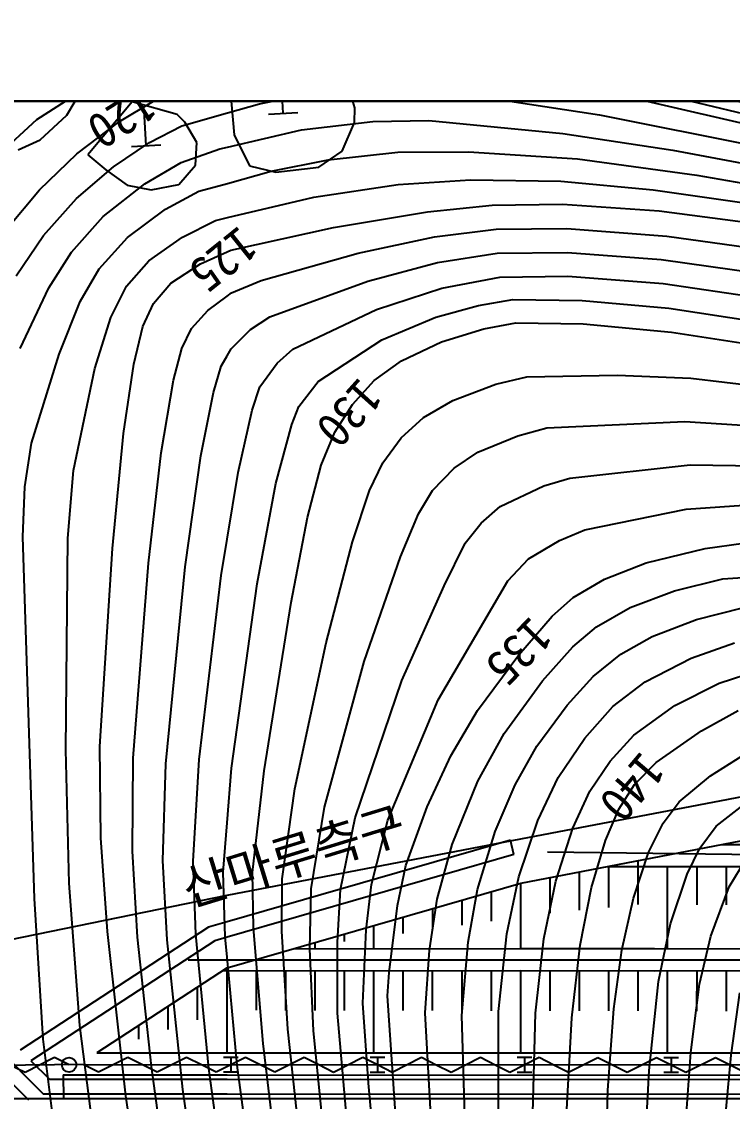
# Model space of a CAD drawing. Header units: millimetres. Extents: x 14054 to 14850, y 1103 to 1809.
# Drawn here: x 14407.4 to 14455.8, y 1473.3 to 1546.8 of the extents above; entities that cross this region are included whole.
import ezdxf
from ezdxf.xclip import XClip

# ---------------------------------------------------------------- set-up
doc = ezdxf.new("R2010")
doc.units = ezdxf.units.MM
doc.header["$LTSCALE"] = 10
doc.header["$MEASUREMENT"] = 0
doc.header["$XCLIPFRAME"] = 2
doc.layers.add('TX-PAPR', color=2, linetype='Continuous', plot=False)
doc.layers.add('TZ-BASE', color=253, linetype='Continuous')
doc.styles.add('HANA', font='GulimChe.ttf')

# ---------------------------------------------------------------- blocks, each defined once
blk = doc.blocks.new('JD-SSG3')
at = {"layer": 'TZ-BASE'}
for p, q in [((301.949, 80.427, 115), (352.622, 67.849, 115)), ((283.82, 74.184, 120.686), (283.696, 76.581, 120.686)), ((288.716, 74.551, 120.875), (287.999, 76.673, 120.875)), ((267.058, 73.769, 119), (270.211, 75.763, 119)), ((294.266, 75.744, 121), (305.359, 74.088, 121)), ((308.248, 75.804, 119), (318.56, 73.335, 119)), ((312.558, 76.299, 117), (325.907, 72.908, 117)), ((269.085, 74.052, 118.142), (269.84, 75.293, 118.142)), ((272.681, 73.617, 120), (275.196, 75.125, 120)), ((280.286, 75.123, 120.875), (280.481, 72.707, 120.875)), ((282.213, 74.819, 121), (285.957, 75.566, 121)), ((306.907, 75.384, 120), (317.345, 72.987, 120)), ((313.443, 75.342, 118), (324.732, 72.443, 118)), ((273.54, 74.964, 119.992), (270.52, 71.363, 119.992)), ((276.61, 74.107, 119.992), (273.54, 74.964, 119.992)), ((274.491, 71.981, 120.223), (274.367, 74.378, 120.223)), ((280.027, 74.205, 121), (282.213, 74.819, 121)), ((288.677, 73.563, 120.875), (288.716, 74.551, 120.875)), ((264.429, 71.346, 119), (267.058, 73.769, 119)), ((267.281, 72.367, 118.142), (269.085, 74.052, 118.142)), ((269.788, 71.423, 120), (272.681, 73.617, 120)), ((277.137, 73.583, 119.992), (276.61, 74.107, 119.992)), ((276.924, 73.333, 121), (280.027, 74.205, 121)), ((277.938, 72.198, 119.992), (277.137, 73.583, 119.992)), ((282.821, 74.132, 120.686), (284.818, 74.236, 120.686)), ((285.078, 73.057, 122), (289.926, 73.625, 122)), ((287.84, 71.607, 120.875), (288.677, 73.563, 120.875)), ((289.926, 73.625, 122), (293.739, 73.701, 122)), ((293.739, 73.701, 122), (302.874, 72.817, 122)), ((305.359, 74.088, 121), (316.288, 71.887, 121)), ((274.716, 72.206, 121), (276.924, 73.333, 121)), ((280.026, 71.882, 122), (285.078, 73.057, 122)), ((302.874, 72.817, 122), (310.351, 71.677, 122)), ((265.79, 71.691, 118.142), (267.281, 72.367, 118.142)), ((272.277, 70.549, 121), (274.716, 72.206, 121)), ((273.493, 71.929, 120.223), (275.49, 72.033, 120.223)), ((277.857, 70.662, 119.992), (277.938, 72.198, 119.992)), ((280.481, 72.707, 120.875), (281.535, 70.607, 120.875)), ((267.246, 68.983, 120), (269.788, 71.423, 120)), ((270.52, 71.363, 119.992), (271.741, 70.336, 119.992)), ((276.892, 70.825, 122), (279.515, 71.763, 122)), ((279.515, 71.763, 122), (280.026, 71.882, 122)), ((286.244, 70.511, 120.875), (287.84, 71.607, 120.875)), ((286.889, 71.021, 123), (291.639, 71.538, 123)), ((291.639, 71.538, 123), (296.447, 71.566, 123)), ((296.447, 71.566, 123), (303.875, 71.086, 123)), ((310.351, 71.677, 122), (316.89, 70.436, 122)), ((274.417, 69.38, 122), (276.892, 70.825, 122)), ((276.724, 69.336, 119.992), (277.857, 70.662, 119.992)), ((281.535, 70.607, 120.875), (283.323, 70.169, 120.875)), ((283.02, 70.234, 123), (286.889, 71.021, 123)), ((303.875, 71.086, 123), (311.99, 69.972, 123)), ((269.755, 68.389, 121), (272.277, 70.549, 121)), ((271.741, 70.336, 119.992), (273.193, 69.288, 119.992)), ((280.025, 69.412, 123), (283.02, 70.234, 123)), ((283.323, 70.169, 120.875), (286.244, 70.511, 120.875)), ((311.99, 69.972, 123), (317.074, 69.087, 123)), ((271.579, 67.15, 122), (274.417, 69.38, 122)), ((273.193, 69.288, 119.992), (274.833, 68.976, 119.992)), ((274.833, 68.976, 119.992), (276.724, 69.336, 119.992)), ((278.094, 68.882, 123), (280.025, 69.412, 123)), ((285.914, 68.484, 124), (291.652, 69.346, 124)), ((291.652, 69.346, 124), (296.59, 69.65, 124)), ((296.59, 69.65, 124), (302.744, 69.554, 124)), ((302.744, 69.554, 124), (309.028, 68.983, 124)), ((265.038, 66.353, 120), (267.246, 68.983, 120)), ((267.506, 65.869, 121), (269.755, 68.389, 121)), ((275.821, 67.657, 123), (278.094, 68.882, 123)), ((280.025, 67.086, 124), (285.914, 68.484, 124)), ((309.028, 68.983, 124), (316.182, 67.952, 124)), ((273.224, 65.74, 123), (275.821, 67.657, 123)), ((293.661, 67.466, 125), (298.052, 67.927, 125)), ((298.052, 67.927, 125), (302.848, 68.006, 125)), ((302.848, 68.006, 125), (309.427, 67.545, 125)), ((269.417, 64.738, 122), (271.579, 67.15, 122)), ((276.971, 65.762, 124), (279.225, 66.896, 124)), ((279.225, 66.896, 124), (280.025, 67.086, 124)), ((287.253, 66.402, 125), (293.661, 67.466, 125)), ((309.427, 67.545, 125), (316.261, 66.652, 125)), ((280.252, 64.867, 125), (287.253, 66.402, 125)), ((294.13, 65.764, 126), (298.339, 66.292, 126)), ((298.339, 66.292, 126), (303.134, 66.339, 126)), ((303.134, 66.339, 126), (309.949, 65.828, 126)), ((265.647, 63.131, 121), (267.506, 65.869, 121)), ((271.305, 63.588, 123), (273.224, 65.74, 123)), ((274.674, 64.139, 124), (276.971, 65.762, 124)), ((288.922, 64.662, 126), (294.13, 65.764, 126)), ((309.949, 65.828, 126), (316.752, 64.879, 126)), ((267.873, 62.309, 122), (269.417, 64.738, 122)), ((278.207, 63.933, 125), (280.024, 64.763, 125)), ((280.024, 64.763, 125), (280.252, 64.867, 125)), ((298.409, 64.662, 127), (303.176, 64.72, 127)), ((303.176, 64.72, 127), (309.576, 64.236, 127)), ((273.163, 62.41, 124), (274.674, 64.139, 124)), ((282.321, 62.794, 126), (288.922, 64.662, 126)), ((289.598, 62.765, 127), (294.334, 64.022, 127)), ((294.334, 64.022, 127), (298.409, 64.662, 127)), ((309.576, 64.236, 127), (316.716, 63.231, 127)), ((270.014, 61.371, 123), (271.305, 63.588, 123)), ((276.183, 62.611, 125), (278.207, 63.933, 125)), ((275.005, 61.243, 125), (276.183, 62.611, 125)), ((280.315, 61.952, 126), (282.321, 62.794, 126)), ((282.909, 60.325, 127), (289.598, 62.765, 127)), ((294.627, 62.285, 128), (298.588, 63.038, 128)), ((298.588, 63.038, 128), (303.212, 63.101, 128)), ((303.212, 63.101, 128), (309.69, 62.592, 128)), ((309.69, 62.592, 128), (317.109, 61.509, 128)), ((265.921, 58.174, 122), (267.873, 62.309, 122)), ((272.082, 60.283, 124), (273.163, 62.41, 124)), ((280.023, 61.739, 126), (280.315, 61.952, 126)), ((290.178, 60.835, 128), (294.627, 62.285, 128)), ((268.568, 57.791, 123), (270.014, 61.371, 123)), ((274.275, 59.665, 125), (275.005, 61.243, 125)), ((278.686, 60.769, 126), (280.023, 61.739, 126)), ((294.228, 60.301, 129), (297.12, 61.108, 129)), ((297.12, 61.108, 129), (299.459, 61.499, 129)), ((299.459, 61.499, 129), (304.178, 61.441, 129)), ((304.178, 61.441, 129), (310.078, 60.914, 129)), ((270.999, 56.807, 124), (272.082, 60.283, 124)), ((277.584, 59.527, 126), (278.686, 60.769, 126)), ((281.61, 59.457, 127), (282.909, 60.325, 127)), ((284.48, 58.135, 128), (290.178, 60.835, 128)), ((290.537, 58.761, 129), (294.228, 60.301, 129)), ((310.078, 60.914, 129), (317.579, 59.77, 129)), ((273.653, 57.115, 125), (274.275, 59.665, 125)), ((297.485, 59.515, 130), (299.677, 59.918, 130)), ((299.677, 59.918, 130), (304.262, 59.857, 130)), ((304.262, 59.857, 130), (310.261, 59.286, 130)), ((276.936, 58.178, 126), (277.584, 59.527, 126)), ((280.293, 58.141, 127), (281.61, 59.457, 127)), ((294.615, 58.621, 130), (297.485, 59.515, 130)), ((310.261, 59.286, 130), (317.422, 58.171, 130)), ((276.369, 56.012, 126), (276.936, 58.178, 126)), ((280.021, 57.669, 127), (280.293, 58.141, 127)), ((283.413, 57.169, 128), (284.48, 58.135, 128)), ((286.218, 55.922, 129), (290.537, 58.761, 129)), ((291.884, 57.335, 130), (294.615, 58.621, 130)), ((266.698, 51.721, 123), (268.568, 57.791, 123)), ((279.614, 56.962, 127), (280.021, 57.669, 127)), ((290.029, 55.992, 130), (291.884, 57.335, 130)), ((269.541, 49.871, 124), (270.999, 56.807, 124)), ((272.948, 52.39, 125), (273.653, 57.115, 125)), ((279.089, 55.185, 127), (279.614, 56.962, 127)), ((282.236, 55.576, 128), (283.413, 57.169, 128)), ((275.524, 51.081, 126), (276.369, 56.012, 126)), ((284.902, 54.237, 129), (286.218, 55.922, 129)), ((288.551, 54.363, 130), (290.029, 55.992, 130)), ((298.299, 55.752, 131), (300.411, 56.254, 131)), ((300.411, 56.254, 131), (306.558, 56.351, 131)), ((306.558, 56.351, 131), (311.592, 56.146, 131)), ((311.592, 56.146, 131), (318.223, 55.357, 131)), ((278.221, 50.86, 127), (279.089, 55.185, 127)), ((281.722, 53.972, 128), (282.236, 55.576, 128)), ((295.384, 54.637, 131), (298.299, 55.752, 131)), ((293.389, 53.472, 131), (295.384, 54.637, 131)), ((280.755, 49.729, 128), (281.722, 53.972, 128)), ((284.427, 53.003, 129), (284.902, 54.237, 129)), ((287.345, 52.483, 130), (288.551, 54.363, 130)), ((283.335, 48.983, 129), (284.427, 53.003, 129)), ((291.869, 52.088, 131), (293.389, 53.472, 131)), ((301.781, 52.776, 132), (311.177, 53.196, 132)), ((311.177, 53.196, 132), (317.484, 52.806, 132)), ((272.201, 44.567, 125), (272.948, 52.39, 125)), ((286.418, 50.233, 130), (287.345, 52.483, 130)), ((297.082, 51.111, 132), (299.814, 52.236, 132)), ((299.814, 52.236, 132), (301.781, 52.776, 132)), ((266.227, 48.762, 123), (266.698, 51.721, 123)), ((290.607, 50.398, 131), (291.869, 52.088, 131)), ((274.657, 43.556, 126), (275.524, 51.081, 126)), ((277.157, 43.315, 127), (278.221, 50.86, 127)), ((295.46, 50.025, 132), (297.082, 51.111, 132)), ((285.477, 46.679, 130), (286.418, 50.233, 130)), ((289.712, 48.505, 131), (290.607, 50.398, 131)), ((293.989, 48.506, 132), (295.46, 50.025, 132)), ((303.339, 49.346, 133), (311.548, 50.25, 133)), ((311.548, 50.25, 133), (317.333, 50.178, 133)), ((269.172, 45.269, 124), (269.541, 49.871, 124)), ((280.017, 45.189, 128), (280.755, 49.729, 128)), ((301.573, 48.816, 133), (303.339, 49.346, 133)), ((266.093, 45.357, 123), (266.227, 48.762, 123)), ((282.067, 42.159, 129), (283.335, 48.983, 129)), ((298.606, 47.426, 133), (301.573, 48.816, 133)), ((288.556, 45.013, 131), (289.712, 48.505, 131)), ((293.032, 46.909, 132), (293.989, 48.506, 132)), ((297.3, 46.288, 133), (298.606, 47.426, 133)), ((304.371, 45.839, 134), (311.266, 47.235, 134)), ((311.266, 47.235, 134), (315.855, 47.552, 134)), ((284.364, 40.877, 130), (285.477, 46.679, 130)), ((291.827, 43.993, 132), (293.032, 46.909, 132)), ((296.224, 44.917, 133), (297.3, 46.288, 133)), ((302.651, 45.114, 134), (304.371, 45.839, 134)), ((266.89, 20.725, 123), (266.093, 45.357, 123)), ((269.023, 30.859, 124), (269.172, 45.269, 124)), ((279.616, 42.73, 128), (280.017, 45.189, 128)), ((286.755, 38.14, 131), (288.556, 45.013, 131)), ((294.791, 42.026, 133), (296.224, 44.917, 133)), ((300.534, 43.862, 134), (302.651, 45.114, 134)), ((312.553, 44.56, 135), (315.172, 44.931, 135)), ((271.346, 31.092, 125), (272.201, 44.567, 125)), ((308.543, 43.576, 135), (312.553, 44.56, 135)), ((273.616, 30.298, 126), (274.657, 43.556, 126)), ((289.346, 36.859, 132), (291.827, 43.993, 132)), ((299.134, 42.362, 134), (300.534, 43.862, 134)), ((305.7, 42.481, 135), (308.543, 43.576, 135)), ((275.84, 29.911, 127), (277.157, 43.315, 127)), ((278.112, 30.199, 128), (279.616, 42.73, 128)), ((313.774, 42.506, 136), (322.929, 43.115, 136)), ((280.307, 29.612, 129), (282.067, 42.159, 129)), ((291.897, 35.573, 133), (294.791, 42.026, 133)), ((294.378, 34.252, 134), (299.134, 42.362, 134)), ((303.577, 41.227, 135), (305.7, 42.481, 135)), ((310.479, 41.675, 136), (313.774, 42.506, 136)), ((302.132, 39.947, 135), (303.577, 41.227, 135)), ((307.464, 40.538, 136), (310.479, 41.675, 136)), ((282.523, 29.42, 130), (284.364, 40.877, 130)), ((305.172, 39.232, 136), (307.464, 40.538, 136)), ((311.963, 39.717, 137), (315.109, 40.531, 137)), ((299.865, 37.327, 135), (302.132, 39.947, 135)), ((308.956, 38.562, 137), (311.963, 39.717, 137)), ((303.54, 37.862, 136), (305.172, 39.232, 136)), ((306.829, 37.371, 137), (308.956, 38.562, 137)), ((284.626, 28.208, 131), (286.755, 38.14, 131)), ((301.479, 35.549, 136), (303.54, 37.862, 136)), ((311.604, 37.101, 138), (314.564, 38.13, 138)), ((286.646, 26.953, 132), (289.346, 36.859, 132)), ((297.062, 33.533, 135), (299.865, 37.327, 135)), ((304.932, 35.851, 137), (306.829, 37.371, 137)), ((308.468, 35.495, 138), (311.604, 37.101, 138)), ((313.512, 35.4, 139), (316.654, 36.428, 139)), ((288.732, 26.22, 133), (291.897, 35.573, 133)), ((298.866, 31.964, 136), (301.479, 35.549, 136)), ((303.161, 33.889, 137), (304.932, 35.851, 137)), ((306.283, 33.807, 138), (308.468, 35.495, 138)), ((310.498, 33.877, 139), (313.512, 35.4, 139)), ((290.964, 26.06, 134), (294.378, 34.252, 134)), ((301.096, 31.102, 137), (303.161, 33.889, 137)), ((307.714, 31.853, 139), (310.498, 33.877, 139)), ((295.254, 30.455, 135), (297.062, 33.533, 135)), ((304.358, 31.643, 138), (306.283, 33.807, 138)), ((312.305, 32.153, 140), (314.819, 33.538, 140)), ((297.088, 28.717, 136), (298.866, 31.964, 136)), ((302.544, 28.971, 138), (304.358, 31.643, 138)), ((306.102, 30.089, 139), (307.714, 31.853, 139)), ((309.217, 29.996, 140), (312.305, 32.153, 140)), ((271.401, 24.863, 125), (271.346, 31.092, 125)), ((299.618, 28.474, 137), (301.096, 31.102, 137)), ((312.923, 29.092, 141), (315.941, 31.002, 141)), ((269.245, 21.782, 124), (269.023, 30.859, 124)), ((273.558, 23.964, 126), (273.616, 30.298, 126)), ((277.7, 23.283, 128), (278.112, 30.199, 128)), ((293.628, 26.984, 135), (295.254, 30.455, 135)), ((275.638, 23.328, 127), (275.84, 29.911, 127)), ((280.009, 25.887, 129), (280.307, 29.612, 129)), ((281.73, 22.516, 130), (282.523, 29.42, 130)), ((304.704, 28.038, 139), (306.102, 30.089, 139)), ((307.757, 28.491, 140), (309.217, 29.996, 140)), ((295.338, 24.409, 136), (297.088, 28.717, 136)), ((301.176, 26.055, 138), (302.544, 28.971, 138)), ((310.787, 27.311, 141), (312.923, 29.092, 141)), ((283.766, 22.071, 131), (284.626, 28.208, 131)), ((298.271, 25.298, 137), (299.618, 28.474, 137)), ((300.008, 24.806), (320.009, 28.63)), ((300.008, 24.806), (320.009, 28.63)), ((303.55, 25.515, 139), (304.704, 28.038, 139)), ((306.687, 26.826, 140), (307.757, 28.491, 140)), ((313.309, 25.661, 142), (316.229, 27.935, 142)), ((309.703, 25.872, 141), (310.787, 27.311, 141)), ((285.729, 21.383, 132), (286.646, 26.953, 132)), ((292.173, 22.99, 135), (293.628, 26.984, 135)), ((305.774, 24.682, 140), (306.687, 26.826, 140)), ((279.742, 22.533, 129), (280.009, 25.887, 129)), ((287.735, 21.354, 133), (288.732, 26.22, 133)), ((289.832, 21.691, 134), (290.964, 26.06, 134)), ((299.882, 22.214, 138), (301.176, 26.055, 138)), ((308.698, 23.856, 141), (309.703, 25.872, 141)), ((297.051, 21.344, 137), (298.271, 25.298, 137)), ((300.007, 21.786), (320.008, 25.63)), ((302.394, 21.912, 139), (303.55, 25.515, 139)), ((312.201, 24.157, 142), (313.309, 25.661, 142)), ((271.865, 18.493, 125), (271.401, 24.863, 125)), ((280.007, 20.972), (300.008, 24.806)), ((280.007, 20.972), (300.008, 24.806)), ((299.307, 24.707), (280.007, 19.145)), ((294.304, 20.698, 136), (295.338, 24.409, 136)), ((299.541, 23.733), (299.307, 24.707)), ((304.831, 21.482, 140), (305.774, 24.682, 140)), ((313.722, 24.422), (351.458, 24.41)), ((314.008, 24.422), (314.008, 24.477)), ((273.908, 18.098, 126), (273.558, 23.964, 126)), ((299.541, 23.733), (280.007, 18.104)), ((301.829, 23.908), (320.023, 23.671)), ((307.674, 20.762, 141), (308.698, 23.856, 141)), ((311.335, 22.4, 142), (312.201, 24.157, 142)), ((275.918, 17.913, 127), (275.638, 23.328, 127)), ((277.873, 18.298, 128), (277.7, 23.283, 128)), ((291.602, 20.257, 135), (292.173, 22.99, 135)), ((305.93, 22.924), (358.958, 22.907)), ((306.006, 20.132), (306.007, 22.939)), ((308.006, 20.324), (308.007, 23.323)), ((310.005, 17.323), (310.007, 22.923)), ((312.006, 20.314), (312.007, 22.922)), ((314.006, 20.309), (314.007, 22.922)), ((314.205, 21.519, 143), (315.353, 23.425, 143)), ((279.876, 18.133, 129), (279.742, 22.533, 129)), ((281.81, 18.735, 130), (281.73, 22.516, 130)), ((283.74, 18.523, 131), (283.766, 22.071, 131)), ((299.047, 18.33, 138), (299.882, 22.214, 138)), ((302.006, 19.748), (302.007, 22.17)), ((304.006, 19.94), (304.007, 22.555)), ((310.19, 19.004, 142), (311.335, 22.4, 142)), ((269.988, 12.098, 124), (269.245, 21.782, 124)), ((280.005, 16.022), (300.007, 21.786)), ((285.64, 17.308, 132), (285.729, 21.383, 132)), ((287.515, 17.772, 133), (287.735, 21.354, 133)), ((289.473, 18.599, 134), (289.832, 21.691, 134)), ((296.414, 17.762, 137), (297.051, 21.344, 137)), ((300.005, 17.326), (300.007, 21.786)), ((301.565, 17.988, 139), (302.394, 21.912, 139)), ((304.057, 17.555, 140), (304.831, 21.482, 140)), ((312.95, 18.175, 143), (314.205, 21.519, 143)), ((259.978, 16.847), (280.007, 20.972)), ((259.978, 16.847), (280.007, 20.972)), ((267.492, 11.16, 123), (266.89, 20.725, 123)), ((293.793, 17.228, 136), (294.304, 20.698, 136)), ((296.006, 18.917), (296.006, 20.633)), ((298.006, 19.194), (298.007, 21.21)), ((306.885, 17.214, 141), (307.674, 20.762, 141)), ((291.046, 15.698, 135), (291.602, 20.257, 135)), ((294.006, 18.64), (294.006, 20.057)), ((280.007, 19.145), (278.742, 18.78)), ((292.006, 18.364), (292.006, 19.48)), ((278.742, 18.78), (265.928, 10.408)), ((273.118, 7.294, 125), (271.865, 18.493, 125)), ((282.47, 10.866, 130), (281.81, 18.735, 130)), ((284.137, 11.837, 131), (283.74, 18.523, 131)), ((289.245, 13.601, 134), (289.473, 18.599, 134)), ((290.005, 17.329), (290.006, 18.904)), ((309.386, 15.077, 142), (310.19, 19.004, 142)), ((279.163, 17.861), (266.652, 9.687)), ((274.851, 9.302, 126), (273.908, 18.098, 126)), ((276.993, 7.736, 127), (275.918, 17.913, 127)), ((278.773, 9.157, 128), (277.873, 18.298, 128)), ((280.007, 18.104), (279.163, 17.861)), ((280.006, 16.75, 129), (279.876, 18.133, 129)), ((286.005, 17.331), (286.005, 17.751)), ((287.535, 12.937, 133), (287.515, 17.772, 133)), ((288.005, 17.81), (288.006, 18.328)), ((296.001, 12.779, 137), (296.414, 17.762, 137)), ((298.495, 13.036, 138), (299.047, 18.33, 138)), ((300.998, 12.927, 139), (301.565, 17.988, 139)), ((312.184, 14.896, 143), (312.95, 18.175, 143)), ((284.547, 17.331), (376.771, 17.302)), ((285.885, 11.734, 132), (285.64, 17.308, 132)), ((293.504, 12.944, 136), (293.793, 17.228, 136)), ((300.006, 17.326), (309.1, 17.323)), ((303.481, 12.603, 140), (304.057, 17.555, 140)), ((306.35, 13.215, 141), (306.885, 17.214, 141)), ((277.352, 16.569), (280.006, 16.568)), ((280.7, 9.38, 129), (280.006, 16.75, 129)), ((280.006, 16.568), (329.933, 16.549)), ((280.005, 16.022), (271.148, 10.235)), ((279.715, 15.833), (280.006, 15.832)), ((280.003, 10.233), (280.005, 16.022)), ((280.003, 10.233), (280.005, 16.022)), ((280.006, 15.832), (383.438, 15.8)), ((282.004, 13.124), (282.005, 15.832)), ((284.004, 13.121), (284.005, 15.831)), ((286.004, 13.118), (286.005, 15.831)), ((288.004, 13.115), (288.005, 15.83)), ((290.003, 10.229), (290.005, 15.829)), ((290.925, 14.1, 135), (291.046, 15.698, 135)), ((292.004, 13.108), (292.005, 15.829)), ((294.004, 13.105), (294.005, 15.828)), ((296.004, 13.102), (296.005, 15.827)), ((298.004, 13.099), (298.005, 15.827)), ((300.003, 10.226), (300.005, 15.826)), ((300.005, 15.826), (309.099, 15.823)), ((302.004, 13.092), (302.005, 15.825)), ((304.004, 13.089), (304.005, 15.825)), ((306.004, 13.086), (306.005, 15.824)), ((308.004, 13.083), (308.005, 15.824)), ((310.003, 10.223), (310.005, 15.823)), ((312.004, 13.076), (312.005, 15.822)), ((314.004, 13.073), (314.005, 15.822)), ((278.004, 12.474), (278.004, 14.715)), ((308.745, 9.024, 142), (309.386, 15.077, 142)), ((311.591, 10.253, 143), (312.184, 14.896, 143)), ((260.574, 14.333), (267.493, 7.436)), ((291.496, 5.793, 135), (290.925, 14.1, 135)), ((314.332, 10.081, 144), (314.923, 14.306, 144)), ((259.983, 13.511), (266.477, 7.038)), ((276.004, 11.821), (276.004, 13.408)), ((289.631, 8.159, 134), (289.245, 13.601, 134)), ((288.301, 3.976, 133), (287.535, 12.937, 133)), ((294.364, -3.193, 136), (293.504, 12.944, 136)), ((296.32, 1.845, 137), (296.001, 12.779, 137)), ((298.488, 5.919, 138), (298.495, 13.036, 138)), ((300.815, 5.286, 139), (300.998, 12.927, 139)), ((303.136, 6.373, 140), (303.481, 12.603, 140)), ((305.934, 7.699, 141), (306.35, 13.215, 141)), ((271.194, 2.606, 124), (269.988, 12.098, 124)), ((274.003, 11.168), (274.004, 12.101)), ((285.288, 1.459, 131), (284.137, 11.837, 131)), ((268.518, 2.945, 123), (267.492, 11.16, 123)), ((286.953, 1.241, 132), (285.885, 11.734, 132)), ((283.578, 1.454, 130), (282.47, 10.866, 130)), ((268.247, 9.906), (266.258, 8.884)), ((266.652, 9.687), (267.906, 8.436)), ((269.252, 9.417), (268.247, 9.906)), ((271.148, 10.235), (280.004, 10.233)), ((271.255, 8.928), (273.255, 9.928)), ((273.255, 9.928), (274.255, 9.428)), ((275.255, 8.927), (277.255, 9.927)), ((277.255, 9.927), (278.255, 9.427)), ((279.255, 8.927), (281.255, 9.927)), ((279.755, 9.927), (280.755, 9.927)), ((280.004, 10.233), (420.003, 10.188)), ((280.255, 9.927), (280.255, 8.927)), ((281.255, 9.927), (282.255, 9.427)), ((283.255, 8.927), (285.255, 9.926)), ((285.255, 9.926), (286.255, 9.426)), ((287.255, 8.926), (289.255, 9.926)), ((289.255, 9.926), (290.255, 9.426)), ((289.755, 9.926), (290.755, 9.926)), ((290.255, 9.926), (290.255, 8.926)), ((291.255, 8.926), (293.255, 9.926)), ((293.255, 9.926), (294.255, 9.425)), ((295.255, 8.925), (297.255, 9.925)), ((297.255, 9.925), (298.255, 9.425)), ((299.255, 8.925), (301.255, 9.925)), ((299.755, 9.925), (300.755, 9.925)), ((300.255, 9.925), (300.255, 8.925)), ((301.255, 9.925), (302.255, 9.425)), ((303.255, 8.925), (305.255, 9.924)), ((305.255, 9.924), (306.255, 9.424)), ((307.255, 8.924), (309.255, 9.924)), ((309.255, 9.924), (310.255, 9.424)), ((309.755, 9.924), (310.755, 9.924)), ((310.255, 9.924), (310.255, 8.924)), ((310.826, 0.034, 143), (311.591, 10.253, 143)), ((311.255, 8.924), (313.255, 9.924)), ((313.255, 9.924), (314.255, 9.423)), ((313.393, -0.194, 144), (314.332, 10.081, 144)), ((266.258, 8.884), (265.253, 9.373)), ((270.255, 9.428), (271.255, 8.928)), ((274.255, 9.428), (275.255, 8.927)), ((276.093, 0.309, 126), (274.851, 9.302, 126)), ((278.255, 9.427), (279.255, 8.927)), ((280, 0.045, 128), (278.773, 9.157, 128)), ((279.755, 8.927), (280.755, 8.927)), ((281.98, -0.237, 129), (280.7, 9.38, 129)), ((282.255, 9.427), (283.255, 8.927)), ((286.255, 9.426), (287.255, 8.926)), ((289.755, 8.926), (290.755, 8.926)), ((290.255, 9.426), (291.255, 8.926)), ((294.255, 9.425), (295.255, 8.925)), ((298.255, 9.425), (299.255, 8.925)), ((299.755, 8.925), (300.755, 8.925)), ((302.255, 9.425), (303.255, 8.925)), ((306.255, 9.424), (307.255, 8.924)), ((308.218, -0.921, 142), (308.745, 9.024, 142)), ((309.755, 8.924), (310.755, 8.924)), ((310.255, 9.424), (311.255, 8.924)), ((314.255, 9.423), (315.255, 8.923)), ((267.906, 8.436), (280.003, 8.433)), ((268.853, 8.736), (280.003, 8.733)), ((268.853, 8.736), (268.858, 7.129)), ((280.003, 8.733), (400.003, 8.695)), ((280.003, 8.433), (400.003, 8.395)), ((289.097, 8.73), (424.541, 8.687)), ((289.097, 8.43), (424.541, 8.387)), ((290.998, -6.255, 134), (289.631, 8.159, 134)), ((267.493, 7.436), (280.003, 7.433)), ((278.514, -2.714, 127), (276.993, 7.736, 127)), ((280.003, 7.433), (400.003, 7.395)), ((289.096, 7.43), (424.541, 7.387)), ((305.666, -0.909, 141), (305.934, 7.699, 141)), ((264.802, 7.13), (280.003, 7.126)), ((274.812, -4.049, 125), (273.118, 7.294, 125)), ((280.003, 7.126), (700.002, 7.001))]:
    blk.add_line(p, q, dxfattribs=at)
at = {"layer": 'TZ-BASE', "ltscale": 0.2}
for q in [(251.527, 9.223), (409.661, 9.414)]:
    blk.add_line((270.255, 9.428), q, dxfattribs=at)
at = {"layer": 'TZ-BASE'}
blk.add_circle((269.252, 9.417), 0.5, dxfattribs=at)
at = {"layer": 'TZ-BASE', "style": 'HANA'}
for s, height, rotation, p in [('120', 2.4, 211.90934, (274.204, 76.106, 120)), ('125', 2.4, 218.66387, (280.832, 66.589, 125)), ('130', 2.4, 227.95655, (289.014, 56.283, 130)), ('135', 2.4, 225.57065, (300.67, 40.016, 135)), ('140', 2.4, 229.69228, (308.204, 30.834, 140)), ('산마루측구', 2.5, 17.03051, (277.391, 20.137))]:
    blk.add_text(s, height=height, rotation=rotation, dxfattribs=at).set_placement(p)

msp = doc.modelspace()

# ---------------------------------------------------------------- linework, layer by layer
at = {"layer": 'TX-PAPR', "flags": 128}
msp.add_lwpolyline([(14841.361, 1541.395), (14841.361, 1391.395), (14141.362, 1391.395), (14141.362, 1541.395)], close=True, dxfattribs=at)

# ---------------------------------------------------------------- block references
at = {"layer": 'TZ-BASE'}
ref = msp.add_blockref('JD-SSG3', (14141.362, 1466.395), dxfattribs=at)
XClip(ref).set_block_clipping_path([(-0.0000000005, -74.9999998167), (699.9994600031, 75.0000001883)])

doc.saveas('drawing.dxf')
